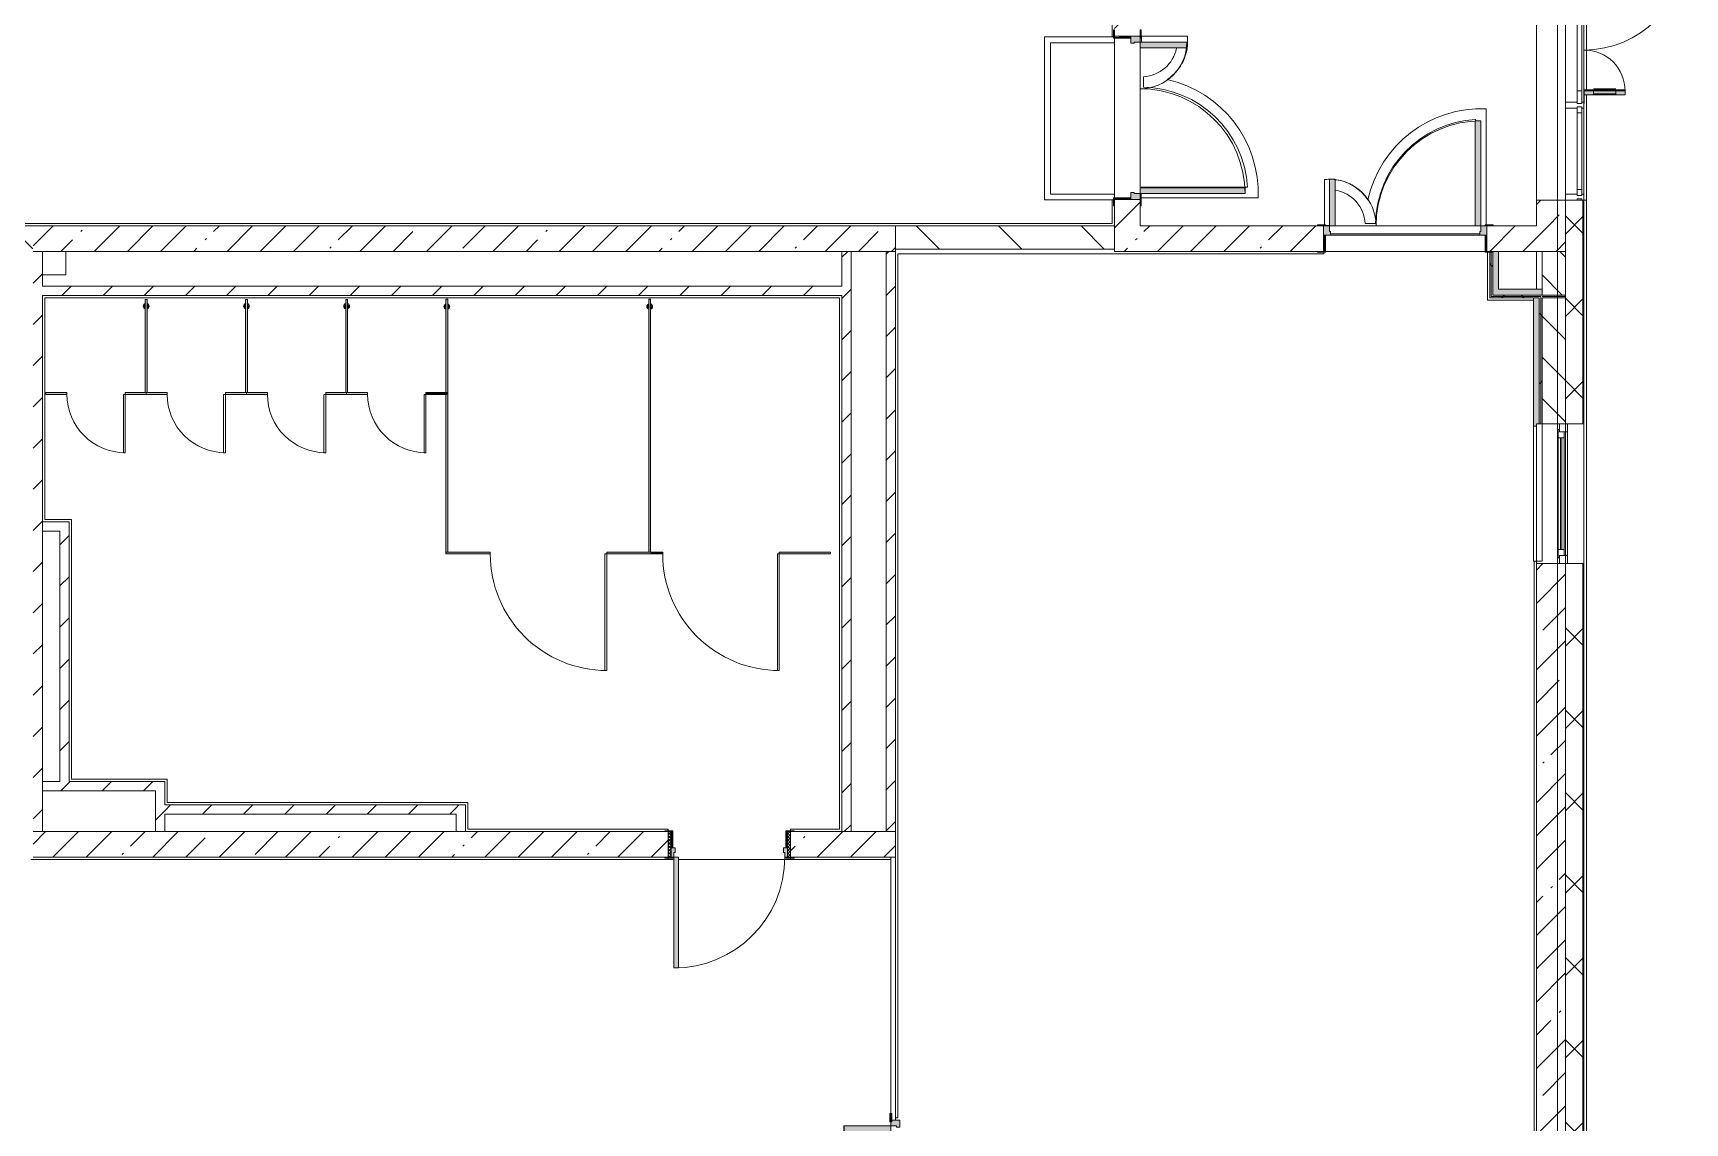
# Model space of a CAD drawing. Header units: millimetres. Extents: x -4185 to 186529, y -8553 to 29097.
# Drawn here: x 171449 to 185624, y 2900 to 12254 of the extents above; entities that cross this region are included whole.
import ezdxf

# ---------------------------------------------------------------- set-up
doc = ezdxf.new("R2010")
doc.units = ezdxf.units.MM
doc.linetypes.add('Осевая', pattern=[3175, 635, -476.25, 1587.5, -476.25])
for name, color, linetype, lineweight, true_color in [('A-DETL-GENF-6', 7, 'Continuous', 5, 0xaaaaaa), ('A-DETL-GENF-7', 7, 'Continuous', 5, 0xe2e2e2), ('A-DOOR-3', 7, 'Continuous', 5, 0xaaaaaa), ('A-DOOR-4', 7, 'Continuous', 5, 0xe2e2e2), ('A-DOOR-FRAM-2', 7, 'Continuous', 5, 0xe2e2e2), ('A-DOOR-FRAM-3', 7, 'Continuous', 5, 0xaaaaaa), ('A-FLOR-1', 7, 'Continuous', 5, 0xaaaaaa), ('A-GENM-2', 7, 'Continuous', 5, 0xe2ddcd), ('I-WALL-2', 7, 'Continuous', 9, 0xe7e7e7)]:
    doc.layers.add(name, color=color, linetype=linetype, lineweight=lineweight, true_color=true_color)
for name, color, linetype, lineweight in [('A-DOOR-5', 7, 'Continuous', 5), ('A-GENM-1', 7, 'Continuous', 5), ('A-GLAZ-2', 7, 'Continuous', 5), ('A-GLAZ-CWMG-2', 7, 'Continuous', 5), ('A-WALL', 7, 'Continuous', 9), ('A-WALL-2', 7, 'Continuous', 5), ('I-WALL-3', 7, 'Continuous', 5), ('Оси', 7, 'Continuous', 9), ('Оси-2', 7, 'Осевая', 9)]:
    doc.layers.add(name, color=color, linetype=linetype, lineweight=lineweight)
pattern_1 = [(45, (59518.7, 0), (-285.1231, 285.1231), []), (45, (59803.8, 0), (-285.1231, 285.1231), [504.031, -100.806, 16.764, -84.042])]
pattern_2 = [(45, (59518.68, 0), (-176.7767, 176.7767), [])]
pattern_3 = [(45, (59518.7, 0), (-530.33, 530.33), []), (135, (59518.7, 0), (-530.33, -530.33), [])]

# ---------------------------------------------------------------- blocks, each defined once
blk = doc.blocks.new('110_Дверь_СКБ_2Ст - Д-5_п_ Из игровой в коридор-32679362-1_10_1_птичка')
at = {"layer": 'A-DOOR-4'}
for points in [[(616, 110), (662, 110), (662, 1010), (612, 1010), (612, 110)], [(-638, 110), (-588, 110), (-591, 510), (-638, 506), (-638, 112)], [(712, -110), (712, 30), (698, 28), (698, -110)]]:
    blk.add_hatch(color=256, dxfattribs=at).paths.add_polyline_path(points)
h = blk.add_hatch(color=256, dxfattribs=at)
h.paths.add_polyline_path([(652, 30), (712, 30), (712, 110), (662, 109), (662, 60), (652, 60)])
h.paths.add_polyline_path([(-643, 30), (-628, 30), (-628, 60), (-638, 60), (-638, 110), (-688, 110), (-688, 30), (-672, 30)])
at = {"layer": 'A-DOOR-FRAM-2'}
for points in [[(-681, 110), (-672, 112), (-672, 118), (-742, 118), (-742, 110), (-688, 110)], [(-672, -110), (-672, 30), (-688, 30), (-688, -110)], [(718, 110), (768, 110), (768, 118), (698, 118), (698, 110), (712, 110)], [(-672, -118), (-672, -110), (-742, -110), (-742, -118), (-688, -118)], [(763, -118), (768, -118), (763, -110), (698, -110), (698, -118), (750, -118)]]:
    blk.add_hatch(color=256, dxfattribs=at).paths.add_polyline_path(points)
at = {"layer": 'A-DOOR-3'}
for p, q in [((662, 1010), (612, 1010)), ((612, 1010), (612, 110)), ((662, 110), (662, 1010)), ((-638, 510), (-638, 110)), ((-588, 510), (-638, 510)), ((-588, 110), (-588, 510)), ((-638, 110), (-588, 110)), ((612, 110), (662, 110))]:
    blk.add_line(p, q, dxfattribs=at)
for centre, radius, start, end in [((662, 110), 900, 90, 180), ((-638, 110), 400, 360, 90)]:
    blk.add_arc(centre, radius, start, end, dxfattribs=at)
at = {"layer": 'A-DOOR-FRAM-3'}
for p, q in [((-672, 118), (-742, 118)), ((-742, 118), (-742, 110)), ((-742, 110), (-672, 110)), ((-638, 110), (-688, 110)), ((-688, 110), (-688, 30)), ((-688, 30), (-628, 30)), ((-672, 30), (-688, 30)), ((-688, 30), (-688, -110)), ((-672, 110), (-672, 118)), ((-672, -110), (-672, 30)), ((-638, 60), (-638, 110)), ((-628, 60), (-638, 60)), ((-628, 30), (-628, 60)), ((662, 60), (652, 60)), ((652, 60), (652, 30)), ((652, 30), (712, 30)), ((662, 110), (662, 60)), ((712, 110), (662, 110)), ((768, 118), (698, 118)), ((698, 118), (698, 110)), ((698, 110), (768, 110)), ((712, 30), (698, 30)), ((698, 30), (698, -110)), ((712, 30), (712, 110)), ((712, -110), (712, 30)), ((768, 110), (768, 118)), ((-672, -110), (-742, -110)), ((-742, -110), (-742, -118)), ((-742, -118), (-672, -118)), ((-688, -110), (-672, -110)), ((-672, -118), (-672, -110)), ((698, -110), (712, -110)), ((768, -110), (698, -110)), ((698, -110), (698, -118)), ((698, -118), (768, -118)), ((768, -118), (768, -110))]:
    blk.add_line(p, q, dxfattribs=at)
blk = doc.blocks.new('110_Дверь_СКБ_2Ст - Д-1_л_Лестничная клетка EIS60 2-V191-1_10_1_птичка')
at = {"layer": 'A-DOOR-4'}
for points in [[(662, 475), (662, 1010), (612, 1010), (612, 110), (662, 110), (662, 317)], [(-588, 467), (-588, 510), (-638, 510), (-638, 110), (-588, 110), (-588, 317)], [(712, 30), (697, 30), (697, -110), (712, -110)]]:
    blk.add_hatch(color=256, dxfattribs=at).paths.add_polyline_path(points)
h = blk.add_hatch(color=256, dxfattribs=at)
h.paths.add_polyline_path([(712, 110), (662, 110), (662, 60), (652, 60), (652, 30), (712, 30)])
h.paths.add_polyline_path([(-628, 30), (-632, 60), (-638, 60), (-638, 110), (-688, 110), (-682, 30), (-632, 30)])
at = {"layer": 'A-DOOR-FRAM-2'}
for points in [[(-673, 118), (-743, 118), (-743, 110), (-673, 113)], [(-673, 30), (-688, 30), (-682, -110), (-673, -110)], [(767, 117), (767, 118), (697, 117), (698, 110), (767, 110)], [(-673, -118), (-673, -110), (-743, -110), (-743, -118), (-682, -118)], [(767, -110), (697, -110), (697, -118), (767, -118)]]:
    blk.add_hatch(color=256, dxfattribs=at).paths.add_polyline_path(points)
at = {"layer": 'A-DOOR-3'}
for p, q in [((662, 1010), (612, 1010)), ((612, 1010), (612, 110)), ((662, 110), (662, 1010)), ((-638, 510), (-638, 110)), ((-588, 510), (-638, 510)), ((-588, 110), (-588, 510)), ((-638, 110), (-588, 110)), ((612, 110), (662, 110))]:
    blk.add_line(p, q, dxfattribs=at)
for centre, radius, start, end in [((662, 110), 900, 90, 180), ((-638, 110), 400, 360, 90)]:
    blk.add_arc(centre, radius, start, end, dxfattribs=at)
at = {"layer": 'A-DOOR-FRAM-3'}
for p, q in [((-673, 118), (-743, 118)), ((-743, 118), (-743, 110)), ((-743, 110), (-673, 110)), ((-638, 110), (-688, 110)), ((-688, 110), (-688, 30)), ((-688, 30), (-628, 30)), ((-673, 30), (-688, 30)), ((-688, 30), (-688, -110)), ((-673, 110), (-673, 118)), ((-673, -110), (-673, 30)), ((-638, 60), (-638, 110)), ((-628, 60), (-638, 60)), ((-628, 30), (-628, 60)), ((662, 60), (652, 60)), ((652, 60), (652, 30)), ((652, 30), (712, 30)), ((662, 110), (662, 60)), ((712, 110), (662, 110)), ((767, 118), (697, 118)), ((697, 118), (697, 110)), ((697, 110), (767, 110)), ((712, 30), (697, 30)), ((697, 30), (697, -110)), ((712, 30), (712, 110)), ((712, -110), (712, 30)), ((767, 110), (767, 118)), ((-673, -110), (-743, -110)), ((-743, -110), (-743, -118)), ((-743, -118), (-673, -118)), ((-688, -110), (-673, -110)), ((-673, -118), (-673, -110)), ((697, -110), (712, -110)), ((767, -110), (697, -110)), ((697, -110), (697, -118)), ((697, -118), (767, -118)), ((767, -118), (767, -110))]:
    blk.add_line(p, q, dxfattribs=at)
blk = doc.blocks.new('120_Окно_СКБ_1Ст - 120_Окно_СКБ_1Ст 1200х2500_h_ с форточкой 3-24161067-1_10_1_птичка')
at = {"layer": 'A-GLAZ-2'}
for p, q in [((-600, -127), (-600, -57)), ((-600, -57), (-530, -57)), ((600, -57), (-600, -57)), ((-530, -127), (-600, -127)), ((-600, -127), (-550, -127)), ((-530, -127), (-550, -127)), ((-550, -127), (-550, -137)), ((-550, -137), (550, -137)), ((550, -137), (-550, -137)), ((-530, -57), (-530, -127)), ((530, -87), (-530, -87)), ((-530, -87), (-530, -127)), ((-480, -137), (-480, -87)), ((-480, -107), (480, -107)), ((480, -117), (-480, -117)), ((480, -137), (480, -87)), ((530, -127), (530, -57)), ((530, -57), (600, -57)), ((530, -127), (530, -87)), ((600, -127), (530, -127)), ((550, -127), (530, -127)), ((550, -127), (600, -127)), ((550, -137), (550, -127)), ((600, -57), (600, -127))]:
    blk.add_line(p, q, dxfattribs=at)
blk = doc.blocks.new('PNS_Панель прямоугольная - Нр_Стекло - 40мм-24160822-1_10_1_птичка')
at = {"layer": 'A-GLAZ-2'}
for p, q in [((-380, 0), (-380, 40)), ((-380, 40), (-330, 40)), ((-330, 40), (330, 40)), ((-330, 40), (-330, 0)), ((380, 40), (330, 40)), ((330, 40), (330, 0)), ((380, 0), (380, 40)), ((-330, 0), (-380, 0)), ((-330, 0), (330, 0)), ((330, 0), (380, 0))]:
    blk.add_line(p, q, dxfattribs=at)
blk = doc.blocks.new('Прямоугольный импост - Импост структурный с накладкой - 160мм-23689442-1_10_1_птичка')
at = {"layer": 'A-GLAZ-CWMG-2'}
for p, q in [((125081, 11610), (125081, 10870)), ((125238, 11610), (125238, 10870))]:
    blk.add_line(p, q, dxfattribs=at)
blk = doc.blocks.new('Дверь_Витражная_СКБ_2Ст - ВН-6-31912847-1_10_1_птичка')
at = {"layer": 'A-DETL-GENF-7'}
for points in [[(-643, -39), (-643, -370), (-598, -370), (-598, -20), (-643, -20)], [(562, -20), (562, -884), (607, -884), (607, -20)], [(607, -17), (607, -20), (705, -17)]]:
    blk.add_hatch(color=256, dxfattribs=at).paths.add_polyline_path(points)
at = {"layer": 'A-DETL-GENF-6'}
for p, q in [((-607, -20), (-715, -20)), ((-715, -20), (-607, -20)), ((-598, -20), (-643, -20)), ((-643, -370), (-643, -20)), ((-598, -20), (-643, -20)), ((-643, -20), (-643, -370)), ((-643, -100), (-598, -100)), ((-633, -290), (-633, -100)), ((-598, -370), (-598, -20)), ((-598, -370), (-598, -20)), ((-589, -290), (-589, -100)), ((553, -804), (553, -100)), ((562, -20), (607, -20)), ((562, -884), (562, -20)), ((562, -20), (562, -884)), ((607, -20), (562, -20)), ((607, -100), (562, -100)), ((597, -804), (597, -100)), ((607, -884), (607, -20)), ((607, -884), (607, -20)), ((607, -20), (715, -20)), ((607, -20), (715, -20)), ((-643, -290), (-598, -290)), ((-643, -370), (-598, -370)), ((-643, -370), (-598, -370)), ((607, -804), (562, -804)), ((607, -884), (562, -884)), ((562, -884), (607, -884))]:
    blk.add_line(p, q, dxfattribs=at)
at = {"layer": 'A-DOOR-3'}
for p, q in [((-715, 40), (-607, 40)), ((-715, 0), (-715, 40)), ((-607, 40), (-607, 0)), ((607, 40), (715, 40)), ((607, 0), (607, 40)), ((715, 40), (715, 0)), ((-607, 0), (-715, 0)), ((-607, -370), (-607, -20)), ((715, 0), (607, 0)), ((607, -884), (607, -20))]:
    blk.add_line(p, q, dxfattribs=at)
for centre, radius, start, end in [((-607, -20), 350, 270, 0), ((607, -20), 864, 180, 270)]:
    blk.add_arc(centre, radius, start, end, dxfattribs=at)
blk = doc.blocks.new('Прямоугольный импост - Импост структурный с накладкой - 160мм-23689444-1_10_1_птичка')
at = {"layer": 'A-GLAZ-CWMG-2'}
for p, q in [((125081, 13070), (125081, 11660)), ((125238, 13070), (125238, 11660)), ((125181, 12972), (125181, 11758)), ((125221, 12972), (125221, 11758))]:
    blk.add_line(p, q, dxfattribs=at)
blk = doc.blocks.new('Прямоугольный импост - Импост структурный с накладкой - 160мм-22960522-1_10_1_птичка')
at = {"layer": 'A-GLAZ-CWMG-2'}
for p, q in [((-25, 0), (-25, 17)), ((-25, 17), (25, 17)), ((25, 17), (25, 0)), ((-25, -140), (-25, -40)), ((25, -140), (-25, -140)), ((25, -40), (25, -140))]:
    blk.add_line(p, q, dxfattribs=at)
blk = doc.blocks.new('Прямоугольный импост - Импост структурный с накладкой - 160мм-18691766-1_10_1_птичка')
at = {"layer": 'A-GLAZ-CWMG-2'}
for p, q in [((0, 17), (-50, 17)), ((-50, 17), (-50, 0)), ((-10, -40), (-10, 0)), ((-10, 0), (0, 0)), ((0, 0), (0, 17)), ((-50, -40), (-50, -140)), ((-50, -140), (0, -140)), ((0, -40), (-10, -40)), ((0, -140), (0, -40))]:
    blk.add_line(p, q, dxfattribs=at)
blk = doc.blocks.new('110_Дверь_СКБ_2Ст - Д-5_п__в составе перегородки _не входит в спец__-32680960-1_10_1_птичка')
at = {"layer": 'A-DOOR-4'}
for points in [[(-638, 0), (-588, 0), (-588, 901), (-638, 901), (-638, 40)], [(612, 40), (612, 0), (662, 0), (662, 401), (612, 401)]]:
    blk.add_hatch(color=256, dxfattribs=at).paths.add_polyline_path(points)
h = blk.add_hatch(color=256, dxfattribs=at)
h.paths.add_polyline_path([(-688, 0), (-688, -79), (-628, -79), (-628, -49), (-638, -49), (-638, 0)])
h.paths.add_polyline_path([(652, -79), (712, -79), (712, 0), (662, 0), (662, -49), (652, -49)])
at = {"layer": 'A-DOOR-FRAM-2'}
for points in [[(-743, 3), (-743, 0), (-672, 0), (-672, 8), (-743, 8)], [(698, 0), (768, 0), (768, 8), (698, 8)], [(-743, -9), (-688, -9), (-688, -1), (-743, -1)], [(712, -9), (768, -9), (768, -1), (712, -1)]]:
    blk.add_hatch(color=256, dxfattribs=at).paths.add_polyline_path(points)
at = {"layer": 'A-DOOR-3'}
for p, q in [((-638, 901), (-638, 0)), ((-588, 901), (-638, 901)), ((-588, 0), (-588, 901)), ((662, 401), (612, 401)), ((612, 401), (612, 0)), ((662, 0), (662, 401)), ((-638, 0), (-588, 0)), ((612, 0), (662, 0))]:
    blk.add_line(p, q, dxfattribs=at)
for centre, radius, start, end in [((-638, 0), 900, 0, 90), ((662, 0), 400, 90, 180)]:
    blk.add_arc(centre, radius, start, end, dxfattribs=at)
at = {"layer": 'A-DOOR-FRAM-3'}
for p, q in [((-672, 8), (-743, 8)), ((-743, 8), (-743, 0)), ((-743, 0), (-672, 0)), ((-638, 0), (-688, 0)), ((-688, 0), (-688, -79)), ((-672, 0), (-688, 0)), ((-688, 0), (-688, -1)), ((-672, 0), (-672, 8)), ((-672, -1), (-672, 0)), ((-638, -49), (-638, 0)), ((662, 0), (662, -49)), ((712, 0), (662, 0)), ((768, 8), (698, 8)), ((698, 8), (698, 0)), ((712, 0), (698, 0)), ((698, 0), (698, -1)), ((698, 0), (768, 0)), ((712, -79), (712, 0)), ((712, -1), (712, 0)), ((768, 0), (768, 8)), ((-672, -1), (-743, -1)), ((-743, -1), (-743, -9)), ((-743, -9), (-672, -9)), ((-688, -79), (-628, -79)), ((-688, -1), (-672, -1)), ((-672, -9), (-672, -1)), ((-628, -49), (-638, -49)), ((-628, -79), (-628, -49)), ((662, -49), (652, -49)), ((652, -49), (652, -79)), ((652, -79), (712, -79)), ((698, -1), (712, -1)), ((768, -1), (698, -1)), ((698, -1), (698, -9)), ((698, -9), (768, -9)), ((768, -9), (768, -1))]:
    blk.add_line(p, q, dxfattribs=at)
blk = doc.blocks.new('110_Дверь_СКБ_1Ст_Внутренняя1 - Д-7а_л__950x2100h_Туалет-V255-1_10_1_птичка')
at = {"layer": 'A-DOOR-3'}
h = blk.add_hatch(dxfattribs=at)
h.set_pattern_fill('FP_116', color=256, style=0, pattern_type=2)
h.set_pattern_definition([(135, (1776.41, 174.685), (-14.14214, -14.14214), []), (225, (1776.41, 174.685), (14.14214, -14.14214), [])])
h.paths.add_polyline_path([(537.5, 110), (512.5, 110), (512.5, -110), (537.5, -110)])
at = {"layer": 'A-DOOR-4'}
h = blk.add_hatch(color=256, dxfattribs=at)
h.paths.add_polyline_path([(487.5, 110), (487.5, 70), (477.5, 70), (477.5, 30), (512.5, 30), (512.5, 110), (497.5, 110)])
h.paths.add_polyline_path([(-472.5, 110), (-487.5, 110), (-483, 30), (-452.5, 30.3), (-452.5, 70), (-462.5, 70), (-462.5, 110)])
at = {"layer": 'A-DOOR-FRAM-2'}
for points in [[(447.5, 1060), (447.5, 110), (487.5, 112), (487.5, 1060)], [(-512.5, 118), (-542.5, 118), (-542.5, 110), (-472.5, 110), (-472.5, 118), (-492.5, 118)], [(-483, 30), (-487.5, 30), (-487.5, -110), (-472.5, -110), (-472.5, 30)], [(567.5, 118), (497.5, 118), (497.5, 110), (567.5, 110)], [(497.5, 30), (497.5, -110), (512.5, -110), (512.5, 30)], [(-472.5, -110), (-542.5, -110), (-542.5, -118), (-472.5, -118)], [(567.5, -110), (497.5, -110), (497.5, -118), (567.5, -118)]]:
    blk.add_hatch(color=256, dxfattribs=at).paths.add_polyline_path(points)
at = {"layer": 'A-DOOR-FRAM-3'}
h = blk.add_hatch(dxfattribs=at)
h.set_pattern_fill('FP_117', color=256, style=0, pattern_type=2)
h.set_pattern_definition([(45, (-346.384, 174.685), (-14.1421, 14.1421), []), (135, (-346.384, 174.685), (-14.1421, -14.1421), [])])
h.paths.add_polyline_path([(-512.5, 110), (-512.5, -110), (-487.5, -110), (-487.5, 110)])
at = {"layer": 'A-DOOR-3'}
for p, q in [((487.5, 1060), (447.5, 1060)), ((447.5, 1060), (447.5, 110)), ((487.5, 110), (487.5, 1060)), ((447.5, 110), (487.5, 110))]:
    blk.add_line(p, q, dxfattribs=at)
blk.add_arc((487.5, 110), 950, 90, 180, dxfattribs=at)
at = {"layer": 'A-DOOR-FRAM-3'}
for p, q in [((-472.5, 118), (-542.5, 118)), ((-542.5, 118), (-542.5, 110)), ((-542.5, 110), (-472.5, 110)), ((-487.5, 110), (-512.5, 110)), ((-512.5, 110), (-512.5, -110)), ((-462.5, 110), (-487.5, 110)), ((-487.5, 110), (-487.5, 30)), ((-487.5, -110), (-487.5, 110)), ((-472.5, 110), (-487.5, 110)), ((-487.5, 110), (-487.5, 109)), ((-487.5, 109), (-472.5, 109)), ((-487.5, 30), (-452.5, 30)), ((-472.5, 30), (-487.5, 30)), ((-487.5, 30), (-487.5, -110)), ((-472.5, 110), (-472.5, 118)), ((-472.5, 109), (-472.5, 110)), ((-472.5, -110), (-472.5, 30)), ((-462.5, 70), (-462.5, 110)), ((-452.5, 70), (-462.5, 70)), ((-452.5, 30), (-452.5, 70)), ((487.5, 70), (477.5, 70)), ((477.5, 70), (477.5, 30)), ((477.5, 30), (512.5, 30)), ((487.5, 110), (487.5, 70)), ((512.5, 110), (487.5, 110)), ((567.5, 118), (497.5, 118)), ((497.5, 118), (497.5, 110)), ((512.5, 110), (497.5, 110)), ((497.5, 110), (497.5, 109)), ((497.5, 110), (567.5, 110)), ((497.5, 109), (512.5, 109)), ((512.5, 30), (497.5, 30)), ((497.5, 30), (497.5, -110)), ((512.5, 30), (512.5, 110)), ((537.5, 110), (512.5, 110)), ((512.5, 110), (512.5, -110)), ((512.5, 109), (512.5, 110)), ((512.5, -110), (512.5, 30)), ((537.5, -110), (537.5, 110)), ((567.5, 110), (567.5, 118)), ((-472.5, -110), (-542.5, -110)), ((-542.5, -110), (-542.5, -118)), ((-542.5, -118), (-472.5, -118)), ((-512.5, -110), (-487.5, -110)), ((-487.5, -110), (-472.5, -110)), ((-472.5, -118), (-472.5, -110)), ((497.5, -110), (512.5, -110)), ((567.5, -110), (497.5, -110)), ((497.5, -110), (497.5, -118)), ((497.5, -118), (567.5, -118)), ((512.5, -110), (537.5, -110)), ((567.5, -118), (567.5, -110))]:
    blk.add_line(p, q, dxfattribs=at)
blk = doc.blocks.new('131_Сантехническая перегородка_Дверь 5 - СД-1-30835617-1_10_1_птичка')
at = {"layer": 'A-GENM-2'}
for points in [[(250, 8), (70, 8), (70, -8), (250, -8)], [(839, 8), (750, 8), (750, -8), (930, -8), (930, 8)]]:
    blk.add_hatch(color=256, dxfattribs=at).paths.add_polyline_path(points)
at = {"layer": 'A-DOOR-5'}
for p, q in [((266, 508), (250, 508)), ((250, 8), (250, 508)), ((266, 8), (266, 508)), ((266, 8), (250, 8))]:
    blk.add_line(p, q, dxfattribs=at)
blk.add_arc((250, 8), 500, 360, 90, dxfattribs=at)
at = {"layer": 'A-GENM-1'}
for p, q in [((250, 8), (70, 8)), ((70, 8), (70, -8)), ((250, -8), (250, 8)), ((930, 8), (750, 8)), ((750, 8), (750, -8)), ((930, -8), (930, 8)), ((70, -8), (250, -8)), ((750, -8), (930, -8))]:
    blk.add_line(p, q, dxfattribs=at)
blk = doc.blocks.new('131_Сантехническая перегородка_Дверь 5 - СД-1-V256-1_10_1_птичка')
at = {"layer": 'A-GENM-2'}
for points in [[(78, 8), (78, -8), (250, -8), (250, 8)], [(922, 8), (750, 8), (750, -8), (930, -8), (930, 8)]]:
    blk.add_hatch(color=256, dxfattribs=at).paths.add_polyline_path(points)
at = {"layer": 'A-DOOR-5'}
for p, q in [((266, 508), (250, 508)), ((250, 8), (250, 508)), ((266, 8), (266, 508)), ((266, 8), (250, 8))]:
    blk.add_line(p, q, dxfattribs=at)
blk.add_arc((250, 8), 500, 360, 90, dxfattribs=at)
at = {"layer": 'A-GENM-1'}
for p, q in [((250, 8), (70, 8)), ((70, 8), (70, -8)), ((250, -8), (250, 8)), ((930, 8), (750, 8)), ((750, 8), (750, -8)), ((930, -8), (930, 8)), ((70, -8), (250, -8)), ((750, -8), (930, -8))]:
    blk.add_line(p, q, dxfattribs=at)
blk = doc.blocks.new('131_Сантехническая перегородка 6 - СП-1-30839354-1_10_1_птичка')
at = {"layer": 'A-GENM-2'}
blk.add_hatch(color=256, dxfattribs=at).paths.add_polyline_path([(800, 8), (0, 8), (0, -8), (800, -8)])
at = {"layer": 'A-GENM-1'}
for p, q in [((800, 8), (0, 8)), ((0, 8), (0, -8)), ((800, -8), (800, 8)), ((0, -8), (800, -8))]:
    blk.add_line(p, q, dxfattribs=at)
at = {"layer": 'A-GENM-1', "flags": 128}
for points in [[(71, 8), (71, 9), (71, 9), (70, 9), (70, 10), (70, 10), (69, 11), (69, 11), (68, 12), (68, 12), (67, 12), (67, 13), (66, 13), (66, 13), (65, 14), (65, 14), (64, 14), (64, 14), (63, 14), (62, 15), (62, 15), (61, 15), (61, 15), (60, 15), (59, 15), (59, 15), (58, 15), (58, 15), (57, 15), (56, 15), (56, 15), (55, 15), (55, 15), (54, 14), (54, 14), (53, 14), (52, 14), (52, 13), (51, 13), (51, 13), (50, 13), (50, 12), (49, 12), (49, 11), (48, 11), (48, 11), (48, 10), (47, 10), (47, 9), (46, 9), (46, 8), (46, 8)], [(46, -8), (46, -9), (47, -9), (47, -9), (47, -10), (48, -10), (48, -11), (49, -11), (49, -12), (50, -12), (50, -12), (51, -13), (51, -13), (52, -13), (52, -14), (53, -14), (53, -14), (54, -14), (54, -14), (55, -15), (56, -15), (56, -15), (57, -15), (57, -15), (58, -15), (59, -15), (59, -15), (60, -15), (60, -15), (61, -15), (62, -15), (62, -15), (63, -15), (63, -14), (64, -14), (64, -14), (65, -14), (66, -13), (66, -13), (67, -13), (67, -13), (68, -12), (68, -12), (69, -11), (69, -11), (69, -11), (70, -10), (70, -10), (71, -9), (71, -9), (71, -8), (71, -8)]]:
    blk.add_lwpolyline(points, dxfattribs=at)
at = {"layer": 'A-GENM-1'}
for radius, start, end in [(24.6, 19.9113, 160.0887), (17.6, 45, 135), (17.6, 45, 135), (15.1, 45, 135), (24.6, 199.9113, 340.0887), (17.6, 225, 315), (17.6, 225, 315), (15.1, 225, 315)]:
    blk.add_arc((59, 0), radius, start, end, dxfattribs=at)
blk = doc.blocks.new('131_Сантехническая перегородка 7 - СП-1-30858579-1_10_1_птичка')
at = {"layer": 'A-GENM-2'}
blk.add_hatch(color=256, dxfattribs=at).paths.add_polyline_path([(2166, 8), (-4, 8), (-4, -8), (2166, -8)])
at = {"layer": 'A-GENM-1'}
for p, q in [((2166, 8), (-4, 8)), ((-4, 8), (-4, -8)), ((2166, -8), (2166, 8)), ((-4, -8), (2166, -8))]:
    blk.add_line(p, q, dxfattribs=at)
at = {"layer": 'A-GENM-1', "flags": 128}
for points in [[(71, 8), (71, 9), (71, 9), (70, 9), (70, 10), (70, 10), (69, 11), (69, 11), (68, 12), (68, 12), (67, 12), (67, 13), (66, 13), (66, 13), (65, 14), (65, 14), (64, 14), (64, 14), (63, 14), (62, 15), (62, 15), (61, 15), (61, 15), (60, 15), (59, 15), (59, 15), (58, 15), (58, 15), (57, 15), (56, 15), (56, 15), (55, 15), (55, 15), (54, 14), (54, 14), (53, 14), (52, 14), (52, 13), (51, 13), (51, 13), (50, 13), (50, 12), (49, 12), (49, 11), (48, 11), (48, 11), (48, 10), (47, 10), (47, 9), (46, 9), (46, 8), (46, 8)], [(46, -8), (46, -9), (47, -9), (47, -9), (47, -10), (48, -10), (48, -11), (49, -11), (49, -12), (50, -12), (50, -12), (51, -13), (51, -13), (52, -13), (52, -14), (53, -14), (53, -14), (54, -14), (54, -14), (55, -15), (56, -15), (56, -15), (57, -15), (57, -15), (58, -15), (59, -15), (59, -15), (60, -15), (60, -15), (61, -15), (62, -15), (62, -15), (63, -15), (63, -14), (64, -14), (64, -14), (65, -14), (66, -13), (66, -13), (67, -13), (67, -13), (68, -12), (68, -12), (69, -11), (69, -11), (69, -11), (70, -10), (70, -10), (71, -9), (71, -9), (71, -8), (71, -8)]]:
    blk.add_lwpolyline(points, dxfattribs=at)
at = {"layer": 'A-GENM-1'}
for radius, start, end in [(24.6, 19.9113, 160.0887), (17.6, 45, 135), (17.6, 45, 135), (15.1, 45, 135), (24.6, 199.9113, 340.0887), (17.6, 225, 315), (17.6, 225, 315), (15.1, 225, 315)]:
    blk.add_arc((59, 0), radius, start, end, dxfattribs=at)
blk = doc.blocks.new('131_Сантехническая перегородка_Дверь МГН - СД-1-30883454-1_10_1_птичка')
at = {"layer": 'A-GENM-2'}
for points in [[(-335.4, 8), (-370, 8), (-366.5, -8), (10, -8), (10, 8)], [(1010, 8), (1010, -8), (1390, -8), (1390, 8), (1374, 8)]]:
    blk.add_hatch(color=256, dxfattribs=at).paths.add_polyline_path(points)
at = {"layer": 'A-DOOR-5'}
for p, q in [((10, 1008), (26, 1008)), ((10, 8), (10, 1008)), ((26, 8), (26, 1008)), ((10, 8), (26, 8))]:
    blk.add_line(p, q, dxfattribs=at)
blk.add_arc((10, 8), 1000, 360, 90, dxfattribs=at)
at = {"layer": 'A-GENM-1'}
for p, q in [((10, 8), (-370, 8)), ((-370, 8), (-370, -8)), ((10, -8), (10, 8)), ((1390, 8), (1010, 8)), ((1010, 8), (1010, -8)), ((1390, -8), (1390, 8)), ((-370, -8), (10, -8)), ((1010, -8), (1390, -8))]:
    blk.add_line(p, q, dxfattribs=at)
blk = doc.blocks.new('131_Сантехническая перегородка_Дверь МГН 2 - СД-1-30897608-1_10_1_птичка')
at = {"layer": 'A-GENM-2'}
for points in [[(-270, 8), (-430, 8), (-430, -8), (10, -8), (10, 8)], [(1010, 8), (1010, -8), (1110, -8), (1110, 8)]]:
    blk.add_hatch(color=256, dxfattribs=at).paths.add_polyline_path(points)
at = {"layer": 'A-DOOR-5'}
for p, q in [((10, 1008), (26, 1008)), ((10, 8), (10, 1008)), ((26, 8), (26, 1008)), ((10, 8), (26, 8))]:
    blk.add_line(p, q, dxfattribs=at)
blk.add_arc((10, 8), 1000, 360, 90, dxfattribs=at)
at = {"layer": 'A-GENM-1'}
for p, q in [((10, 8), (-430, 8)), ((-430, 8), (-430, -8)), ((10, -8), (10, 8)), ((1110, 8), (1010, 8)), ((1010, 8), (1010, -8)), ((1110, -8), (1110, 8)), ((-430, -8), (10, -8)), ((1010, -8), (1110, -8))]:
    blk.add_line(p, q, dxfattribs=at)

msp = doc.modelspace()

# ---------------------------------------------------------------- hatches: boundary and pattern name
at = {"layer": 'A-WALL-2'}
h = msp.add_hatch(dxfattribs=at)
h.set_pattern_fill('FP_109', color=256, style=0, pattern_type=2)
h.set_pattern_definition([(45, (59518.7, 0), (-353.5534, 353.5534), []), (135, (59518.7, 0), (-353.5534, -353.5534), [])])
h.paths.add_polyline_path([(184748.7, -250), (184748.7, 7700), (184598.7, 7700), (184598.7, -250), (184708.7, -250)])
h.paths.add_polyline_path([(184747, 8900), (184748.7, 8900), (184748.7, 10820), (184598.7, 10820), (184598.7, 8900), (184708.7, 8900)])
h.paths.add_polyline_path([(184598.7, 13120), (184748.7, 13120), (184748.7, 13670), (184598.7, 13670), (184598.7, 13293.6)])
h.paths.add_polyline_path([(184598.7, 15220), (184748.7, 15220), (184748.7, 21550), (184598.7, 21550), (184598.7, 15593.2)])
h = msp.add_hatch(dxfattribs=at)
h.set_pattern_fill('FP_91', color=256, style=0, pattern_type=2)
h.set_pattern_definition([(135, (59518.68, 0), (-176.7767, -176.7767), [])])
h.paths.add_polyline_path([(184465.9, 8900), (184598.7, 8900), (184598.7, 9980), (184398.7, 9980), (184398.7, 8900)])
h.paths.add_polyline_path([(184398.7, 10005), (184598.7, 10005), (184598.7, 10380), (184398.7, 10380), (184398.7, 10043.2)])
at = {"layer": 'I-WALL-2'}
for points in [[(184023.7, 10005), (184023.7, 10380), (183978.7, 10380), (183973.7, 10005)], [(184323.7, 10005), (184398.7, 10005), (184395.6, 10055), (184023.7, 10055), (184023.7, 10005)], [(184348.7, 8879.5), (184348.7, 8900), (184373.7, 8900), (184373.7, 9980), (184323.7, 9980), (184328.7, 8879.5)]]:
    msp.add_hatch(color=256, dxfattribs=at).paths.add_polyline_path(points)
at = {"layer": 'I-WALL-3'}
h = msp.add_hatch(dxfattribs=at)
h.set_pattern_fill('FP_90', color=256, style=0, pattern_type=2)
h.set_pattern_definition(pattern_1)
h.paths.add_polyline_path([(184598.7, 10600), (184598.7, 10820), (184348.7, 10820), (184348.7, 10600), (184398.7, 10600)])
h.paths.add_polyline_path([(184598.7, 13120), (184598.7, 13670), (184348.7, 13670), (184348.7, 13120)])
h.paths.add_polyline_path([(184348.7, 15220), (184598.7, 15220), (184598.7, 21400), (184348.7, 21400), (184348.7, 15550)])
h = msp.add_hatch(dxfattribs=at)
h.set_pattern_fill('FP_90', color=256, style=0, pattern_type=2)
h.set_pattern_definition(pattern_1)
h.paths.add_polyline_path([(180948.7, 10380), (180948.7, 10825), (180728.7, 10825), (180728.7, 10380)])
h.paths.add_polyline_path([(180868.7, 12225), (180948.7, 12225), (180948.7, 13400), (180728.7, 13400), (180728.7, 12225)])
h.paths.add_polyline_path([(180847.2, 13900), (180948.7, 13900), (180948.7, 18600), (180728.7, 18600), (180728.7, 13900), (180740.7, 13900)])
h = msp.add_hatch(dxfattribs=at)
h.set_pattern_fill('FP_108', color=256, style=0, pattern_type=2)
h.set_pattern_definition([(135, (59518.7, 0), (-353.5534, -353.5534), [])])
h.paths.add_polyline_path([(180728.7, 10400), (180728.7, 10600), (178848.7, 10600), (178848.7, 10400), (180226.7, 10400)])
h.paths.add_polyline_path([(169648.7, 10400), (169748.7, 10400), (169745.7, 10600), (168623.7, 10600), (168623.7, 10400), (169568.7, 10400)])
h.paths.add_polyline_path([(166868.7, 10400), (167223.7, 10400), (167223.7, 10600), (166868.7, 10600)])
h.paths.add_polyline_path([(171428.7, 10400), (171448.7, 10402.5), (171448.7, 10600), (170698.7, 10600), (170703.6, 10400), (171396.7, 10400)])
h = msp.add_hatch(dxfattribs=at)
h.set_pattern_fill('FP_90', color=256, style=0, pattern_type=2)
h.set_pattern_definition(pattern_1)
h.paths.add_polyline_path([(171537.9, 10380), (178848.7, 10380), (178848.7, 10600), (171448.7, 10600), (171448.7, 10380), (171528.7, 10380)])
h = msp.add_hatch(dxfattribs=at)
h.set_pattern_fill('FP_90', color=256, style=0, pattern_type=2)
h.set_pattern_definition(pattern_1)
h.paths.add_polyline_path([(180948.7, 10380), (182523.7, 10380), (182523.7, 10600), (180948.7, 10600), (180948.7, 10419.1)])
h.paths.add_polyline_path([(184598.7, 10380), (184598.7, 10600), (183923.7, 10600), (183928.7, 10380), (184448.7, 10380)])
h = msp.add_hatch(dxfattribs=at)
h.set_pattern_fill('FP_107', color=256, style=0, pattern_type=2)
h.set_pattern_definition(pattern_2)
h.paths.add_polyline_path([(171528.7, 5400), (171528.7, 10380), (171448.7, 10380), (171448.7, 5400)])
h = msp.add_hatch(dxfattribs=at)
h.set_pattern_fill('FP_107', color=256, style=0, pattern_type=2)
h.set_pattern_definition(pattern_2)
h.paths.add_polyline_path([(178468.7, 5400), (178468.7, 10380), (178388.7, 10380), (178388.7, 5400)])
h = msp.add_hatch(dxfattribs=at)
h.set_pattern_fill('FP_107', color=256, style=0, pattern_type=2)
h.set_pattern_definition(pattern_2)
h.paths.add_polyline_path([(178808.7, 5400), (178848.7, 5400), (178848.7, 10380), (178768.7, 10380), (178768.7, 5400)])
h = msp.add_hatch(dxfattribs=at)
h.set_pattern_fill('FP_201', color=256, style=0, pattern_type=2)
h.set_pattern_definition(pattern_3)
h.paths.add_polyline_path([(183948.7, 9980), (183961.2, 9980), (183961.2, 10372), (183948.7, 10372), (183948.7, 10055)])
h = msp.add_hatch(dxfattribs=at)
h.set_pattern_fill('FP_201', color=256, style=0, pattern_type=2)
h.set_pattern_definition(pattern_3)
h.paths.add_polyline_path([(183961.2, 9992.5), (183973.7, 9992.5), (183973.7, 10372), (183961.2, 10372), (183961.2, 10055)])
h = msp.add_hatch(dxfattribs=at)
h.set_pattern_fill('FP_107', color=256, style=0, pattern_type=2)
h.set_pattern_definition(pattern_2)
h.paths.add_polyline_path([(173720.4, 10000), (178388.7, 10000), (178388.7, 10080), (171528.7, 10080), (171528.7, 10000), (171955.2, 10000)])
h = msp.add_hatch(dxfattribs=at)
h.set_pattern_fill('FP_201', color=256, style=0, pattern_type=2)
h.set_pattern_definition(pattern_3)
h.paths.add_polyline_path([(184348.7, 9980), (184386.2, 9980), (184386.2, 9992.5), (183961.2, 9992.5), (183961.2, 9980), (184346.4, 9980)])
h.paths.add_polyline_path([(184598.7, 9980), (184598.7, 9992.5), (184398.7, 9992.5), (184398.7, 9980), (184462.3, 9980)])
h = msp.add_hatch(dxfattribs=at)
h.set_pattern_fill('FP_201', color=256, style=0, pattern_type=2)
h.set_pattern_definition(pattern_3)
h.paths.add_polyline_path([(184466.6, 9992.5), (184598.7, 9992.5), (184598.7, 10005), (183973.7, 10005), (183973.7, 9992.5), (184409.3, 9992.5)])
h = msp.add_hatch(dxfattribs=at)
h.set_pattern_fill('FP_201', color=256, style=0, pattern_type=2)
h.set_pattern_definition(pattern_3)
h.paths.add_polyline_path([(184386.2, 8900), (184386.2, 9980), (184373.7, 9980), (184373.7, 8900)])
h = msp.add_hatch(dxfattribs=at)
h.set_pattern_fill('FP_201', color=256, style=0, pattern_type=2)
h.set_pattern_definition(pattern_3)
h.paths.add_polyline_path([(184386.2, 8900), (184398.7, 8900), (184398.7, 9992.5), (184386.2, 9992.5), (184386.2, 9620.2)])
h = msp.add_hatch(dxfattribs=at)
h.set_pattern_fill('FP_107', color=256, style=0, pattern_type=2)
h.set_pattern_definition(pattern_2)
h.paths.add_polyline_path([(171758.7, 5830), (171758.7, 7980), (171678.7, 7980), (171678.7, 5830)])
h = msp.add_hatch(dxfattribs=at)
h.set_pattern_fill('FP_90', color=256, style=0, pattern_type=2)
h.set_pattern_definition(pattern_1)
h.paths.add_polyline_path([(184348.7, -100), (184598.7, -100), (184598.7, 7700), (184348.7, 7700), (184348.7, 70.9)])
h = msp.add_hatch(dxfattribs=at)
h.set_pattern_fill('FP_107', color=256, style=0, pattern_type=2)
h.set_pattern_definition(pattern_2)
h.paths.add_polyline_path([(169768.7, 6620), (169798.7, 6620), (169798.7, 6700), (169268.7, 6700), (169268.7, 6620), (169748.7, 6620)])
h.paths.add_polyline_path([(170748.7, 6620), (171448.7, 6620), (171448.7, 6700), (170748.7, 6700)])
h = msp.add_hatch(dxfattribs=at)
h.set_pattern_fill('FP_107', color=256, style=0, pattern_type=2)
h.set_pattern_definition(pattern_2)
h.paths.add_polyline_path([(172498.7, 5750), (172498.7, 5830), (171528.7, 5830), (171528.7, 5750), (171861.4, 5750)])
h = msp.add_hatch(dxfattribs=at)
h.set_pattern_fill('FP_107', color=256, style=0, pattern_type=2)
h.set_pattern_definition(pattern_2)
h.paths.add_polyline_path([(172498.7, 5400), (172578.7, 5400), (172578.7, 5830), (172498.7, 5830), (172498.7, 5650)])
h = msp.add_hatch(dxfattribs=at)
h.set_pattern_fill('FP_107', color=256, style=0, pattern_type=2)
h.set_pattern_definition(pattern_2)
h.paths.add_polyline_path([(175078.7, 5550), (175078.7, 5630), (172578.7, 5630), (172578.7, 5550), (172598.7, 5550)])
h = msp.add_hatch(dxfattribs=at)
h.set_pattern_fill('FP_107', color=256, style=0, pattern_type=2)
h.set_pattern_definition(pattern_2)
h.paths.add_polyline_path([(175158.7, 5400), (175158.7, 5630), (175078.7, 5630), (175078.7, 5400)])
h = msp.add_hatch(dxfattribs=at)
h.set_pattern_fill('FP_90', color=256, style=0, pattern_type=2)
h.set_pattern_definition(pattern_1)
h.paths.add_polyline_path([(176898.7, 5180), (176898.7, 5400), (171448.7, 5400), (171448.7, 5180), (176868.7, 5180)])
h.paths.add_polyline_path([(178368.7, 5180), (178848.7, 5180), (178848.7, 5400), (177948.7, 5400), (177948.7, 5180), (178019.8, 5180)])

# ---------------------------------------------------------------- linework, layer by layer
at = {"layer": 'A-FLOR-1'}
for p, q in [((180708.7, 12225), (180708.7, 12430)), ((180128.7, 12220), (180128.7, 10821.3)), ((180720.7, 12220), (180128.7, 12220)), ((180720.7, 12225), (180708.7, 12225)), ((180728.7, 12170), (180728.7, 12210)), ((181353.6, 12227.4), (180959.2, 12227.4)), ((180959.2, 12227.4), (180959.2, 12175)), ((180178.7, 10871.3), (180178.7, 12170)), ((180178.7, 12170), (180728.7, 12170)), ((180976.2, 11878.7), (180976.2, 11788.3)), ((183827.4, 11513.1), (183827.4, 11500)), ((183917.4, 10608), (183917.4, 11603.8)), ((181870.7, 10929.8), (180956.2, 10929.8)), ((182529.8, 10996), (182529.8, 10608)), ((180128.7, 10821.3), (180720.7, 10821.3)), ((180728.7, 10871.3), (180178.7, 10871.3)), ((180708.7, 10620), (180708.7, 10821.3)), ((180728.7, 10840), (180728.7, 10871.3)), ((180956.2, 10875), (180956.2, 10840)), ((180956.7, 10839.8), (181961.4, 10839.8)), ((170698.7, 10620), (180708.7, 10620)), ((182538.7, 10601.5), (182573.7, 10601.5)), ((182583.7, 10530), (183863.7, 10530)), ((183863.7, 10520), (182583.7, 10520)), ((182878.5, 10618.5), (182968.9, 10618.5)), ((183827.4, 10598.5), (183873.7, 10598.5)), ((171728.7, 10380), (171728.7, 10180)), ((182523.7, 10360), (178868.7, 10360)), ((178868.7, 10360), (178868.7, 2945)), ((182523.7, 10372), (182523.7, 10360)), ((183928.7, 9960), (183928.7, 10372)), ((171728.7, 10180), (171528.7, 10180)), ((178368.7, 9980), (171548.7, 9980)), ((171548.7, 9980), (171548.7, 8080)), ((178368.7, 5420), (178368.7, 9980)), ((184324.1, 9960), (183928.7, 9960)), ((171548.7, 8080), (171778.7, 8080)), ((171778.7, 8080), (171778.7, 5850)), ((184328.7, 170), (184328.7, 7721)), ((171778.7, 5850), (172598.7, 5850)), ((172598.7, 5850), (172598.7, 5650)), ((172598.7, 5650), (175178.7, 5650)), ((175178.7, 5650), (175178.7, 5420)), ((175178.7, 5420), (176898.7, 5420)), ((176898.7, 5420), (176898.7, 5408)), ((177948.7, 5408), (177948.7, 5420)), ((177948.7, 5420), (178368.7, 5420)), ((176948.7, 5160), (171428.7, 5160)), ((176898.7, 5172), (176898.7, 5160)), ((178808.7, 5160), (176988.7, 5160)), ((177948.7, 5160), (177948.7, 5172)), ((178868.7, 2945), (178848.3, 2945))]:
    msp.add_line(p, q, dxfattribs=at)
for centre, radius, start, end in [((180962.2, 12182.4), 394, 303.62195, 6.55825), ((180962.2, 12182.4), 304, 272.63955, 349.07682), ((180962.2, 10878.4), 910, 3.23752, 89.11849), ((180962.2, 10878.4), 1000, 357.78741, 77.3989), ((183878.8, 10604.5), 1000, 87.78741, 167.3989), ((183878.8, 10604.5), 910, 93.23752, 179.11849), ((182574.8, 10604.5), 394, 90.17146, 96.55825), ((182574.8, 10604.5), 394, 33.62195, 82.54393), ((182574.8, 10604.5), 304, 2.63955, 80.73873)]:
    msp.add_arc(centre, radius, start, end, dxfattribs=at)
at = {"layer": 'A-WALL'}
for p, q in [((184598.7, 10820), (184598.7, 10600)), ((184748.7, 8900), (184748.7, 10820)), ((184751.7, 8900), (184751.7, 10820)), ((178848.7, 10400), (178848.7, 10600)), ((180728.7, 10400), (180728.7, 10600)), ((183961.2, 9992.5), (183961.2, 10372)), ((183973.7, 10005), (183973.7, 10372)), ((184598.7, 10380), (184398.7, 10380)), ((184598.7, 8900), (184598.7, 10380)), ((184386.2, 9992.5), (183961.2, 9992.5)), ((184598.7, 10005), (183973.7, 10005)), ((184373.7, 9980), (184323.7, 9980)), ((184373.7, 8900), (184373.7, 9980)), ((184386.2, 8900), (184386.2, 9992.5)), ((184398.7, 10005), (184398.7, 10055)), ((184398.7, 9992.5), (184598.7, 9992.5)), ((184398.7, 9980), (184398.7, 8900)), ((184398.7, 9980), (184598.7, 9980)), ((184748.7, -250), (184748.7, 7700)), ((184751.7, -253), (184751.7, 7700)), ((171448.7, 5400), (171528.7, 5400)), ((178388.7, 5400), (178468.7, 5400)), ((178768.7, 5400), (178848.7, 5400)), ((178848.7, 5180), (178808.7, 5180))]:
    msp.add_line(p, q, dxfattribs=at)
at = {"layer": 'A-WALL-2'}
for p, q in [((184598.7, 10820), (184598.7, 13120)), ((184778.7, 12927), (184778.7, 11767)), ((184778.7, 11722), (184778.7, -280)), ((184778.7, 10820), (184598.7, 10820)), ((184756.7, -258), (184756.7, 10820)), ((184398.7, 10380), (184398.7, 10055)), ((184398.7, 8900), (184756.7, 8900)), ((184598.7, 8900), (184598.7, -100)), ((184756.7, 7700), (184598.7, 7700))]:
    msp.add_line(p, q, dxfattribs=at)
at = {"layer": 'I-WALL-3'}
for p, q in [((184348.7, 10600), (184348.7, 13450)), ((180728.7, 10871.3), (180728.7, 12170)), ((180948.7, 12125), (180948.7, 10925)), ((184598.7, 10820), (184348.7, 10820)), ((180728.7, 10770), (180728.7, 10600)), ((180948.7, 10600), (180948.7, 10770)), ((180728.7, 10600), (170728.7, 10600)), ((182468.7, 10600), (180948.7, 10600)), ((182623.7, 10600), (183823.7, 10600)), ((184348.7, 10600), (183978.7, 10600)), ((184598.7, 10380), (184598.7, 10600)), ((171448.7, 10380), (178848.7, 10380)), ((171528.7, 10080), (171528.7, 10380)), ((178388.7, 10380), (178388.7, 10080)), ((178468.7, 5400), (178468.7, 10380)), ((178768.7, 10380), (178768.7, 5400)), ((178848.7, 2925), (178848.7, 10400)), ((178848.7, 10400), (180728.7, 10400)), ((180728.7, 10400), (180728.7, 10380)), ((180728.7, 10380), (182468.7, 10380)), ((183908.7, 10380), (182538.7, 10380)), ((183948.7, 10372), (183948.7, 9980)), ((184398.7, 10380), (183978.7, 10380)), ((184023.7, 10055), (184023.7, 10380)), ((184348.7, 10055), (184348.7, 10380)), ((178388.7, 10080), (171528.7, 10080)), ((171528.7, 5400), (171528.7, 10000)), ((171528.7, 10000), (178388.7, 10000)), ((178388.7, 10000), (178388.7, 5400)), ((183948.7, 9980), (184323.7, 9980)), ((184398.7, 10055), (184023.7, 10055)), ((184323.7, 7721), (184323.7, 9980)), ((184323.7, 8879.5), (184348.7, 8879.5)), ((184348.7, 8900), (184348.7, 150)), ((184348.7, 8900), (184398.7, 8900)), ((184398.7, 8900), (184398.7, 7721)), ((171758.7, 8060), (171528.7, 8060)), ((171528.7, 7980), (171678.7, 7980)), ((171678.7, 7980), (171678.7, 5830)), ((171758.7, 5830), (171758.7, 8060)), ((184323.7, 7721), (184398.7, 7721)), ((184598.7, 7700), (184348.7, 7700)), ((171678.7, 5830), (171528.7, 5830)), ((172578.7, 5830), (171758.7, 5830)), ((172578.7, 5630), (172578.7, 5830)), ((171528.7, 5750), (172498.7, 5750)), ((172498.7, 5750), (172498.7, 5400)), ((175158.7, 5630), (172578.7, 5630)), ((172578.7, 5550), (175078.7, 5550)), ((172578.7, 5400), (172578.7, 5550)), ((175078.7, 5550), (175078.7, 5400)), ((175158.7, 5400), (175158.7, 5630)), ((176868.7, 5400), (171528.7, 5400)), ((178388.7, 5400), (177978.7, 5400)), ((178768.7, 5400), (178468.7, 5400)), ((171448.7, 5180), (176868.7, 5180)), ((177978.7, 5180), (178808.7, 5180)), ((178808.7, 5180), (178808.7, 2980))]:
    msp.add_line(p, q, dxfattribs=at)
at = {"layer": 'Оси'}
for p, q in [((184528.7, 10029.8), (184528.7, 21915.1)), ((184528.7, -1906.3), (184528.7, 9979))]:
    msp.add_line(p, q, dxfattribs=at)
at = {"layer": 'Оси-2'}
msp.add_line((184528.7, 9979), (184528.7, 10029.8), dxfattribs=at)

# ---------------------------------------------------------------- block references
at = {"layer": 'A-DOOR-3'}
for name, p, rotation in [('Дверь_Витражная_СКБ_2Ст - ВН-6-31912847-1_10_1_птичка', (184739.7, 12365), 89.99999999999957), ('110_Дверь_СКБ_2Ст - Д-1_л_Лестничная клетка EIS60 2-V191-1_10_1_птичка', (180838.7, 11537.5), 269.9999999999999), ('110_Дверь_СКБ_1Ст_Внутренняя1 - Д-7а_л__950x2100h_Туалет-V255-1_10_1_птичка', (177436.2, 5290), 180), ('110_Дверь_СКБ_2Ст - Д-5_п__в составе перегородки _не входит в спец__-32680960-1_10_1_птичка', (178808.2, 2212.5), 90)]:
    msp.add_blockref(name, p, dxfattribs=dict(at, rotation=rotation))
msp.add_blockref('110_Дверь_СКБ_2Ст - Д-5_п_ Из игровой в коридор-32679362-1_10_1_птичка', (183211.2, 10490), dxfattribs=at)
at = {"layer": 'A-GENM-1'}
for name, p, rotation in [('131_Сантехническая перегородка 6 - СП-1-30839354-1_10_1_птичка', (172419.7, 9968), 270.0000000000007), ('131_Сантехническая перегородка 6 - СП-1-30839354-1_10_1_птичка', (173279.7, 9968), 270.0000000000007), ('131_Сантехническая перегородка 6 - СП-1-30839354-1_10_1_птичка', (174139.7, 9968), 270.0000000000007), ('131_Сантехническая перегородка 7 - СП-1-30858579-1_10_1_птичка', (174999.7, 9964.9), 269.9999999999999), ('131_Сантехническая перегородка 7 - СП-1-30858579-1_10_1_птичка', (176740.2, 9964.9), 269.9999999999999), ('131_Сантехническая перегородка_Дверь 5 - СД-1-30835617-1_10_1_птичка', (172489.7, 9160), 180), ('131_Сантехническая перегородка_Дверь 5 - СД-1-30835617-1_10_1_птичка', (173349.7, 9160), 180), ('131_Сантехническая перегородка_Дверь 5 - СД-1-30835617-1_10_1_птичка', (174209.7, 9160), 180), ('131_Сантехническая перегородка_Дверь 5 - СД-1-V256-1_10_1_птичка', (175069.7, 9160), 180), ('131_Сантехническая перегородка_Дверь МГН - СД-1-30883454-1_10_1_птичка', (176381.7, 7791), 180), ('131_Сантехническая перегородка_Дверь МГН 2 - СД-1-30897608-1_10_1_птичка', (177861.7, 7791), 180)]:
    msp.add_blockref(name, p, dxfattribs=dict(at, rotation=rotation))
at = {"layer": 'A-GLAZ-2'}
for name, p, rotation in [('PNS_Панель прямоугольная - Нр_Стекло - 40мм-24160822-1_10_1_птичка', (184739.7, 11240), 89.99999999999957), ('120_Окно_СКБ_1Ст - 120_Окно_СКБ_1Ст 1200х2500_h_ с форточкой 3-24161067-1_10_1_птичка', (184673.7, 8300), 269.9999999999999)]:
    msp.add_blockref(name, p, dxfattribs=dict(at, rotation=rotation))
at = {"layer": 'A-GLAZ-CWMG-2'}
for name in ['Прямоугольный импост - Импост структурный с накладкой - 160мм-23689444-1_10_1_птичка', 'Прямоугольный импост - Импост структурный с накладкой - 160мм-23689442-1_10_1_птичка']:
    msp.add_blockref(name, (59518.7, 0), dxfattribs=at)
at = {"layer": 'A-GLAZ-CWMG-2', "extrusion": (0, 0, -1), "rotation": 90.00000000000044}
msp.add_blockref('Прямоугольный импост - Импост структурный с накладкой - 160мм-22960522-1_10_1_птичка', (-184739.7, 11635), dxfattribs=at)
at = {"layer": 'A-GLAZ-CWMG-2', "rotation": 269.9999999999995}
msp.add_blockref('Прямоугольный импост - Импост структурный с накладкой - 160мм-18691766-1_10_1_птичка', (184739.7, 10820), dxfattribs=at)

doc.saveas('drawing.dxf')
